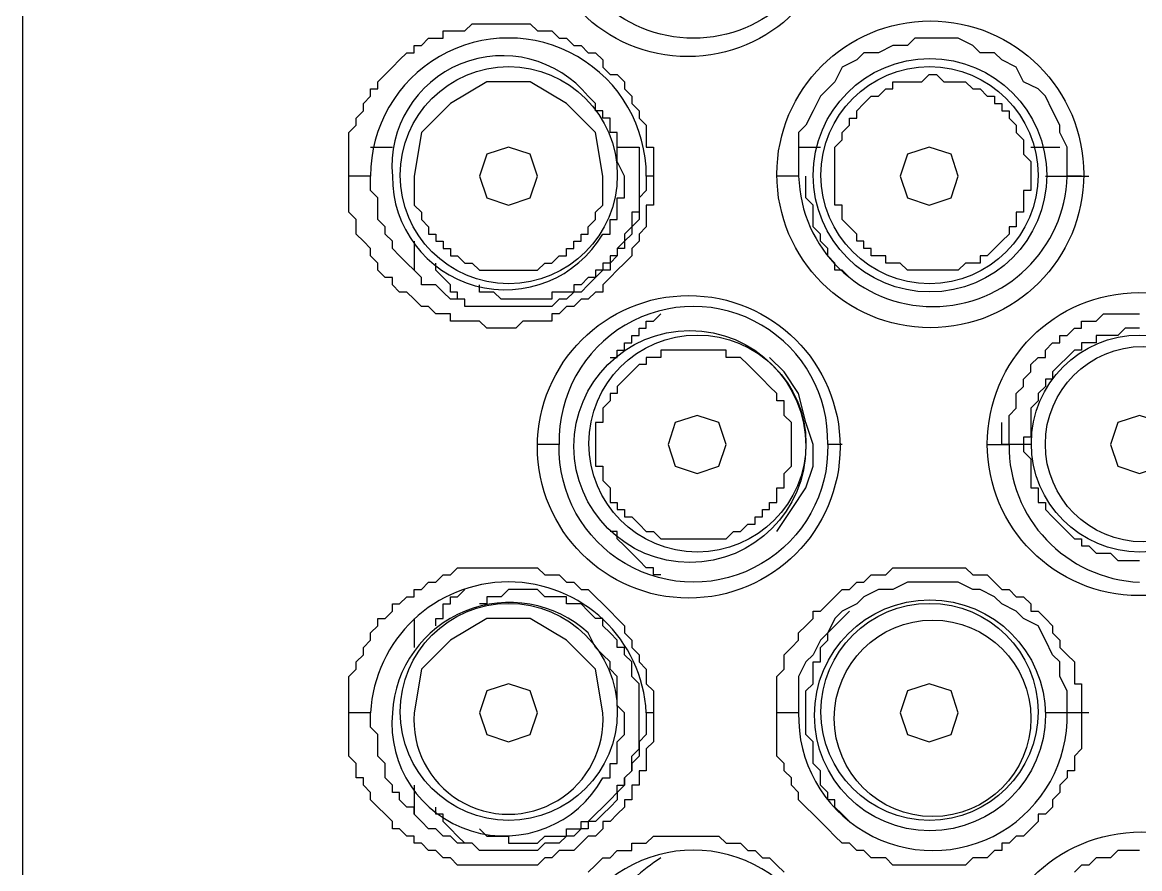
# Model space of a CAD drawing. Extents: x -1585 to -1165, y -4178 to -3881.
# Drawn here: x -1415.659 to -1411.078, y -3990.608 to -3987.136 of the extents above; entities that cross this region are included whole.
import ezdxf

# ---------------------------------------------------------------- set-up
doc = ezdxf.new("R2010")
doc.units = 0
doc.header["$LTSCALE"] = 7
doc.layers.add('DWG', color=7, linetype='CONTINUOUS')

msp = doc.modelspace()

# ---------------------------------------------------------------- linework, layer by layer
at = {"layer": 'DWG'}
for points in [[(-1406.4663, -4033.5221), (-1406.4663, -3967.1796), (-1415.6591, -3967.1796), (-1415.6591, -4033.5221)], [(-1414.3203, -3987.7666), (-1414.3203, -3987.7368), (-1414.3203, -3987.7071), (-1414.3203, -3987.6773), (-1414.3203, -3987.6476), (-1414.3203, -3987.6178), (-1414.3203, -3987.5881), (-1414.2906, -3987.5583), (-1414.2906, -3987.5286), (-1414.2608, -3987.4988), (-1414.2608, -3987.4691), (-1414.2311, -3987.4393), (-1414.2311, -3987.4096), (-1414.2013, -3987.4096), (-1414.2013, -3987.3798), (-1414.1716, -3987.3501), (-1414.1418, -3987.3203), (-1414.1121, -3987.2906), (-1414.0823, -3987.2608), (-1414.0526, -3987.2608), (-1414.0526, -3987.2311), (-1414.0228, -3987.2311), (-1413.9931, -3987.2013), (-1413.9633, -3987.2013), (-1413.9336, -3987.2013), (-1413.9336, -3987.1716), (-1413.9038, -3987.1716), (-1413.8741, -3987.1716), (-1413.8443, -3987.1716), (-1413.8146, -3987.1418), (-1413.7848, -3987.1418), (-1413.7551, -3987.1418), (-1413.7253, -3987.1418), (-1413.6956, -3987.1418), (-1413.6658, -3987.1418), (-1413.6361, -3987.1418), (-1413.6063, -3987.1418), (-1413.5766, -3987.1418), (-1413.5468, -3987.1716), (-1413.5171, -3987.1716), (-1413.4873, -3987.1716), (-1413.4576, -3987.2013), (-1413.4278, -3987.2013), (-1413.3981, -3987.2311), (-1413.3683, -3987.2311), (-1413.3386, -3987.2608), (-1413.3088, -3987.2608), (-1413.2791, -3987.2906), (-1413.2791, -3987.3203), (-1413.2493, -3987.3501), (-1413.2196, -3987.3501), (-1413.1898, -3987.3798), (-1413.1898, -3987.4096), (-1413.1601, -3987.4393), (-1413.1601, -3987.4691), (-1413.1303, -3987.4988), (-1413.1303, -3987.5286), (-1413.1006, -3987.5583), (-1413.1006, -3987.5881), (-1413.1006, -3987.6178), (-1413.1006, -3987.6476), (-1413.0708, -3987.6476), (-1413.0708, -3987.7071), (-1413.0708, -3987.7368), (-1413.0708, -3987.7666), (-1413.0708, -3987.7963), (-1413.0708, -3987.8261), (-1413.0708, -3987.8558), (-1413.0708, -3987.8856), (-1413.1006, -3987.8856), (-1413.1006, -3987.9153), (-1413.1006, -3987.9451), (-1413.1006, -3987.9748), (-1413.1303, -3988.0046), (-1413.1303, -3988.0343), (-1413.1601, -3988.0641), (-1413.1601, -3988.0938), (-1413.1898, -3988.1236), (-1413.2196, -3988.1533), (-1413.2493, -3988.1831), (-1413.2791, -3988.2128), (-1413.2791, -3988.2426), (-1413.3088, -3988.2426), (-1413.3386, -3988.2723), (-1413.3683, -3988.2723), (-1413.3981, -3988.3021), (-1413.4278, -3988.3021), (-1413.4576, -3988.3318), (-1413.4873, -3988.3318), (-1413.4873, -3988.3616), (-1413.5171, -3988.3616), (-1413.5468, -3988.3616), (-1413.5766, -3988.3616), (-1413.6063, -3988.3616), (-1413.6361, -3988.3913), (-1413.6658, -3988.3913), (-1413.6956, -3988.3913), (-1413.7253, -3988.3913), (-1413.7551, -3988.3913), (-1413.7848, -3988.3616), (-1413.8146, -3988.3616), (-1413.8443, -3988.3616), (-1413.8741, -3988.3616), (-1413.9038, -3988.3616), (-1413.9038, -3988.3318), (-1413.9336, -3988.3318), (-1413.9633, -3988.3318), (-1413.9931, -3988.3021), (-1414.0228, -3988.3021), (-1414.0526, -3988.2723), (-1414.0823, -3988.2426), (-1414.1121, -3988.2426), (-1414.1418, -3988.2128), (-1414.1418, -3988.1831), (-1414.1716, -3988.1831), (-1414.2013, -3988.1533), (-1414.2013, -3988.1236), (-1414.2311, -3988.0938), (-1414.2311, -3988.0641), (-1414.2608, -3988.0343), (-1414.2906, -3988.0046), (-1414.2906, -3987.9748), (-1414.2906, -3987.9451), (-1414.3203, -3987.9153), (-1414.3203, -3987.8856), (-1414.3203, -3987.8558), (-1414.3203, -3987.8261)], [(-1411.5238, -3987.7666), (-1411.5238, -3987.7963), (-1411.5238, -3987.8261), (-1411.5536, -3987.8261), (-1411.5536, -3987.8558), (-1411.5536, -3987.8856), (-1411.5536, -3987.9153), (-1411.5833, -3987.9153), (-1411.5833, -3987.9451), (-1411.5833, -3987.9748), (-1411.6131, -3987.9748), (-1411.6131, -3988.0046), (-1411.6428, -3988.0343), (-1411.6726, -3988.0641), (-1411.7023, -3988.0938), (-1411.7321, -3988.0938), (-1411.7321, -3988.1236), (-1411.7618, -3988.1236), (-1411.7916, -3988.1236), (-1411.8213, -3988.1533), (-1411.8511, -3988.1533), (-1411.8808, -3988.1533), (-1411.9106, -3988.1533), (-1411.9403, -3988.1533), (-1411.9701, -3988.1533), (-1411.9998, -3988.1533), (-1412.0296, -3988.1533), (-1412.0593, -3988.1236), (-1412.0891, -3988.1236), (-1412.1188, -3988.1236), (-1412.1188, -3988.0938), (-1412.1486, -3988.0938), (-1412.1783, -3988.0938), (-1412.1783, -3988.0641), (-1412.2081, -3988.0641), (-1412.2081, -3988.0343), (-1412.2378, -3988.0343), (-1412.2378, -3988.0046), (-1412.2676, -3987.9748), (-1412.2973, -3987.9451), (-1412.2973, -3987.9153), (-1412.2973, -3987.8856), (-1412.3271, -3987.8856), (-1412.3271, -3987.8558), (-1412.3271, -3987.8261), (-1412.3271, -3987.7963), (-1412.3271, -3987.7666), (-1412.3271, -3987.7368), (-1412.3271, -3987.7071), (-1412.3271, -3987.6773), (-1412.3271, -3987.6476), (-1412.2973, -3987.6178), (-1412.2973, -3987.5881), (-1412.2676, -3987.5583), (-1412.2676, -3987.5286), (-1412.2378, -3987.5286), (-1412.2378, -3987.4988), (-1412.2081, -3987.4691), (-1412.1783, -3987.4393), (-1412.1486, -3987.4393), (-1412.1188, -3987.4096), (-1412.0891, -3987.4096), (-1412.0891, -3987.3798), (-1412.0593, -3987.3798), (-1412.0296, -3987.3798), (-1411.9998, -3987.3798), (-1411.9701, -3987.3798), (-1411.9403, -3987.3501), (-1411.9106, -3987.3501), (-1411.8808, -3987.3798), (-1411.8511, -3987.3798), (-1411.8213, -3987.3798), (-1411.7916, -3987.3798), (-1411.7618, -3987.4096), (-1411.7321, -3987.4096), (-1411.7023, -3987.4393), (-1411.6726, -3987.4393), (-1411.6726, -3987.4691), (-1411.6428, -3987.4691), (-1411.6428, -3987.4988), (-1411.6131, -3987.4988), (-1411.6131, -3987.5286), (-1411.5833, -3987.5583), (-1411.5833, -3987.5881), (-1411.5536, -3987.6178), (-1411.5536, -3987.6476), (-1411.5536, -3987.6773), (-1411.5238, -3987.7071), (-1411.5238, -3987.7368)], [(-1413.2791, -3987.7666), (-1413.3088, -3987.5881), (-1413.4278, -3987.4691), (-1413.5766, -3987.3798), (-1413.7551, -3987.3798), (-1413.9038, -3987.4691), (-1414.0228, -3987.5881), (-1414.0526, -3987.7666), (-1414.0526, -3987.7963), (-1414.0526, -3987.8261), (-1414.0526, -3987.8558), (-1414.0526, -3987.8856), (-1414.0228, -3987.9153), (-1414.0228, -3987.9451), (-1413.9931, -3987.9748), (-1413.9931, -3988.0046), (-1413.9633, -3988.0046), (-1413.9633, -3988.0343), (-1413.9336, -3988.0343), (-1413.9336, -3988.0641), (-1413.9038, -3988.0641), (-1413.9038, -3988.0938), (-1413.8741, -3988.0938), (-1413.8443, -3988.1236), (-1413.8146, -3988.1236), (-1413.7848, -3988.1533), (-1413.7551, -3988.1533), (-1413.7253, -3988.1533), (-1413.6956, -3988.1533), (-1413.6658, -3988.1533), (-1413.6361, -3988.1533), (-1413.6063, -3988.1533), (-1413.5766, -3988.1533), (-1413.5468, -3988.1533), (-1413.5171, -3988.1236), (-1413.4873, -3988.1236), (-1413.4576, -3988.0938), (-1413.4278, -3988.0938), (-1413.4278, -3988.0641), (-1413.3981, -3988.0641), (-1413.3981, -3988.0343), (-1413.3683, -3988.0343), (-1413.3683, -3988.0046), (-1413.3386, -3988.0046), (-1413.3386, -3987.9748), (-1413.3088, -3987.9451), (-1413.3088, -3987.9153), (-1413.2791, -3987.8856), (-1413.2791, -3987.8558), (-1413.2791, -3987.8261), (-1413.2791, -3987.7963)], [(-1413.5468, -3987.7666), (-1413.5766, -3987.6773), (-1413.6658, -3987.6476), (-1413.7551, -3987.6773), (-1413.7848, -3987.7666), (-1413.7551, -3987.8558), (-1413.6658, -3987.8856), (-1413.5766, -3987.8558)], [(-1411.8213, -3987.7666), (-1411.8511, -3987.6773), (-1411.9403, -3987.6476), (-1412.0296, -3987.6773), (-1412.0593, -3987.7666), (-1412.0296, -3987.8558), (-1411.9403, -3987.8856), (-1411.8511, -3987.8558)], [(-1413.3088, -3988.8673), (-1413.3088, -3988.8971), (-1413.3088, -3988.9268), (-1413.3088, -3988.9566), (-1413.2791, -3988.9566), (-1413.2791, -3988.9863), (-1413.2791, -3989.0161), (-1413.2493, -3989.0458), (-1413.2493, -3989.0756), (-1413.2493, -3989.1053), (-1413.2196, -3989.1053), (-1413.2196, -3989.1351), (-1413.1898, -3989.1351), (-1413.1898, -3989.1648), (-1413.1601, -3989.1648), (-1413.1303, -3989.1946), (-1413.1006, -3989.2243), (-1413.0708, -3989.2243), (-1413.0411, -3989.2541), (-1413.0113, -3989.2541), (-1412.9816, -3989.2541), (-1412.9518, -3989.2541), (-1412.9221, -3989.2541), (-1412.8923, -3989.2541), (-1412.8626, -3989.2541), (-1412.8328, -3989.2541), (-1412.8031, -3989.2541), (-1412.7733, -3989.2541), (-1412.7436, -3989.2243), (-1412.7138, -3989.2243), (-1412.6841, -3989.1946), (-1412.6543, -3989.1946), (-1412.6543, -3989.1648), (-1412.6246, -3989.1648), (-1412.6246, -3989.1351), (-1412.5948, -3989.1351), (-1412.5948, -3989.1053), (-1412.5651, -3989.1053), (-1412.5651, -3989.0756), (-1412.5651, -3989.0458), (-1412.5353, -3989.0458), (-1412.5353, -3989.0161), (-1412.5353, -3988.9863), (-1412.5056, -3988.9566), (-1412.5056, -3988.9268), (-1412.5056, -3988.8971), (-1412.5056, -3988.8673), (-1412.5056, -3988.8376), (-1412.5056, -3988.8078), (-1412.5056, -3988.7781), (-1412.5353, -3988.7483), (-1412.5353, -3988.7186), (-1412.5353, -3988.6888), (-1412.5651, -3988.6888), (-1412.5651, -3988.6591), (-1412.5948, -3988.6293), (-1412.6246, -3988.5996), (-1412.6543, -3988.5698), (-1412.6841, -3988.5401), (-1412.7138, -3988.5103), (-1412.7436, -3988.5103), (-1412.7733, -3988.5103), (-1412.7733, -3988.4806), (-1412.8031, -3988.4806), (-1412.8328, -3988.4806), (-1412.8626, -3988.4806), (-1412.8923, -3988.4806), (-1412.9221, -3988.4806), (-1412.9518, -3988.4806), (-1412.9816, -3988.4806), (-1413.0113, -3988.4806), (-1413.0411, -3988.4806), (-1413.0411, -3988.5103), (-1413.0708, -3988.5103), (-1413.1006, -3988.5103), (-1413.1006, -3988.5401), (-1413.1303, -3988.5401), (-1413.1601, -3988.5698), (-1413.1898, -3988.5996), (-1413.2196, -3988.6293), (-1413.2196, -3988.6591), (-1413.2493, -3988.6591), (-1413.2493, -3988.6888), (-1413.2791, -3988.7186), (-1413.2791, -3988.7483), (-1413.2791, -3988.7781), (-1413.3088, -3988.7781), (-1413.3088, -3988.8078), (-1413.3088, -3988.8376)], [(-1412.7733, -3988.8673), (-1412.8031, -3988.7781), (-1412.8923, -3988.7483), (-1412.9816, -3988.7781), (-1413.0113, -3988.8673), (-1412.9816, -3988.9566), (-1412.8923, -3988.9863), (-1412.8031, -3988.9566)], [(-1410.9586, -3988.8673), (-1410.9883, -3988.7781), (-1411.0776, -3988.7483), (-1411.1668, -3988.7781), (-1411.1966, -3988.8673), (-1411.1668, -3988.9566), (-1411.0776, -3988.9863), (-1410.9883, -3988.9566)], [(-1414.3203, -3989.9681), (-1414.3203, -3989.9383), (-1414.3203, -3989.9086), (-1414.3203, -3989.8788), (-1414.3203, -3989.8491), (-1414.3203, -3989.8193), (-1414.2906, -3989.7896), (-1414.2906, -3989.7598), (-1414.2608, -3989.7301), (-1414.2608, -3989.7003), (-1414.2311, -3989.6706), (-1414.2311, -3989.6408), (-1414.2013, -3989.6111), (-1414.2013, -3989.5813), (-1414.1716, -3989.5813), (-1414.1418, -3989.5516), (-1414.1418, -3989.5218), (-1414.1121, -3989.5218), (-1414.0823, -3989.4921), (-1414.0526, -3989.4921), (-1414.0526, -3989.4623), (-1414.0228, -3989.4623), (-1413.9931, -3989.4326), (-1413.9633, -3989.4326), (-1413.9336, -3989.4028), (-1413.9038, -3989.4028), (-1413.8741, -3989.3731), (-1413.8443, -3989.3731), (-1413.8146, -3989.3731), (-1413.7848, -3989.3731), (-1413.7551, -3989.3731), (-1413.7253, -3989.3731), (-1413.6956, -3989.3731), (-1413.6658, -3989.3731), (-1413.6361, -3989.3731), (-1413.6063, -3989.3731), (-1413.5766, -3989.3731), (-1413.5468, -3989.3731), (-1413.5171, -3989.4028), (-1413.4873, -3989.4028), (-1413.4576, -3989.4028), (-1413.4278, -3989.4326), (-1413.3981, -3989.4326), (-1413.3683, -3989.4623), (-1413.3386, -3989.4623), (-1413.3088, -3989.4921), (-1413.2791, -3989.5218), (-1413.2493, -3989.5516), (-1413.2196, -3989.5813), (-1413.1898, -3989.6111), (-1413.1898, -3989.6408), (-1413.1601, -3989.6706), (-1413.1601, -3989.7003), (-1413.1303, -3989.7301), (-1413.1303, -3989.7598), (-1413.1006, -3989.7896), (-1413.1006, -3989.8193), (-1413.1006, -3989.8491), (-1413.0708, -3989.8788), (-1413.0708, -3989.9086), (-1413.0708, -3989.9383), (-1413.0708, -3989.9681), (-1413.0708, -3990.0276), (-1413.0708, -3990.0573), (-1413.0708, -3990.0871), (-1413.1006, -3990.1168), (-1413.1006, -3990.1466), (-1413.1006, -3990.1763), (-1413.1006, -3990.2061), (-1413.1303, -3990.2061), (-1413.1303, -3990.2358), (-1413.1303, -3990.2656), (-1413.1601, -3990.2656), (-1413.1601, -3990.2953), (-1413.1601, -3990.3251), (-1413.1898, -3990.3251), (-1413.1898, -3990.3548), (-1413.2196, -3990.3846), (-1413.2493, -3990.4143), (-1413.2791, -3990.4143), (-1413.2791, -3990.4441), (-1413.3088, -3990.4738), (-1413.3386, -3990.4738), (-1413.3683, -3990.5036), (-1413.3981, -3990.5333), (-1413.4278, -3990.5333), (-1413.4576, -3990.5333), (-1413.4873, -3990.5631), (-1413.5171, -3990.5631), (-1413.5468, -3990.5928), (-1413.5766, -3990.5928), (-1413.6063, -3990.5928), (-1413.6361, -3990.5928), (-1413.6658, -3990.5928), (-1413.6956, -3990.5928), (-1413.7253, -3990.5928), (-1413.7551, -3990.5928), (-1413.7848, -3990.5928), (-1413.8146, -3990.5928), (-1413.8443, -3990.5928), (-1413.8741, -3990.5928), (-1413.9038, -3990.5631), (-1413.9336, -3990.5631), (-1413.9633, -3990.5333), (-1413.9931, -3990.5333), (-1414.0228, -3990.5036), (-1414.0526, -3990.5036), (-1414.0526, -3990.4738), (-1414.0823, -3990.4738), (-1414.1121, -3990.4441), (-1414.1418, -3990.4441), (-1414.1418, -3990.4143), (-1414.1716, -3990.3846), (-1414.2013, -3990.3548), (-1414.2311, -3990.3251), (-1414.2311, -3990.2953), (-1414.2608, -3990.2656), (-1414.2608, -3990.2358), (-1414.2906, -3990.2358), (-1414.2906, -3990.2061), (-1414.2906, -3990.1763), (-1414.3203, -3990.1466), (-1414.3203, -3990.1168), (-1414.3203, -3990.0871), (-1414.3203, -3990.0573)], [(-1412.5651, -3989.9681), (-1412.5651, -3989.9383), (-1412.5651, -3989.9086), (-1412.5651, -3989.8788), (-1412.5651, -3989.8491), (-1412.5651, -3989.8193), (-1412.5353, -3989.7896), (-1412.5353, -3989.7598), (-1412.5353, -3989.7301), (-1412.5056, -3989.7003), (-1412.4758, -3989.6706), (-1412.4758, -3989.6408), (-1412.4461, -3989.6111), (-1412.4163, -3989.5813), (-1412.4163, -3989.5516), (-1412.3866, -3989.5516), (-1412.3568, -3989.5218), (-1412.3271, -3989.4921), (-1412.2973, -3989.4623), (-1412.2676, -3989.4623), (-1412.2378, -3989.4326), (-1412.2081, -3989.4326), (-1412.1783, -3989.4028), (-1412.1486, -3989.4028), (-1412.1188, -3989.4028), (-1412.0891, -3989.3731), (-1412.0593, -3989.3731), (-1412.0296, -3989.3731), (-1411.9998, -3989.3731), (-1411.9701, -3989.3731), (-1411.9403, -3989.3731), (-1411.9106, -3989.3731), (-1411.8808, -3989.3731), (-1411.8511, -3989.3731), (-1411.8213, -3989.3731), (-1411.7916, -3989.3731), (-1411.7618, -3989.4028), (-1411.7321, -3989.4028), (-1411.7023, -3989.4028), (-1411.6726, -3989.4326), (-1411.6428, -3989.4623), (-1411.6131, -3989.4623), (-1411.5833, -3989.4921), (-1411.5536, -3989.4921), (-1411.5238, -3989.5218), (-1411.5238, -3989.5516), (-1411.4941, -3989.5516), (-1411.4643, -3989.5813), (-1411.4346, -3989.6111), (-1411.4346, -3989.6408), (-1411.4048, -3989.6706), (-1411.4048, -3989.7003), (-1411.3751, -3989.7301), (-1411.3453, -3989.7598), (-1411.3453, -3989.7896), (-1411.3453, -3989.8193), (-1411.3453, -3989.8491), (-1411.3156, -3989.8491), (-1411.3156, -3989.8788), (-1411.3156, -3989.9086), (-1411.3156, -3989.9383), (-1411.3156, -3989.9681), (-1411.3156, -3989.9978), (-1411.3156, -3990.0573), (-1411.3156, -3990.0871), (-1411.3156, -3990.1168), (-1411.3453, -3990.1466), (-1411.3453, -3990.1763), (-1411.3453, -3990.2061), (-1411.3751, -3990.2061), (-1411.3751, -3990.2358), (-1411.4048, -3990.2656), (-1411.4048, -3990.2953), (-1411.4346, -3990.3251), (-1411.4346, -3990.3548), (-1411.4643, -3990.3846), (-1411.4941, -3990.3846), (-1411.4941, -3990.4143), (-1411.5238, -3990.4441), (-1411.5536, -3990.4738), (-1411.5833, -3990.4738), (-1411.6131, -3990.5036), (-1411.6428, -3990.5036), (-1411.6428, -3990.5333), (-1411.6726, -3990.5333), (-1411.7023, -3990.5631), (-1411.7321, -3990.5631), (-1411.7618, -3990.5631), (-1411.7916, -3990.5928), (-1411.8213, -3990.5928), (-1411.8511, -3990.5928), (-1411.8808, -3990.5928), (-1411.9106, -3990.5928), (-1411.9403, -3990.5928), (-1411.9701, -3990.5928), (-1411.9998, -3990.5928), (-1412.0296, -3990.5928), (-1412.0593, -3990.5928), (-1412.0891, -3990.5928), (-1412.1188, -3990.5631), (-1412.1486, -3990.5631), (-1412.1783, -3990.5631), (-1412.2081, -3990.5333), (-1412.2378, -3990.5333), (-1412.2676, -3990.5036), (-1412.2973, -3990.5036), (-1412.3271, -3990.4738), (-1412.3568, -3990.4441), (-1412.3866, -3990.4143), (-1412.4163, -3990.3846), (-1412.4461, -3990.3548), (-1412.4758, -3990.3251), (-1412.4758, -3990.2953), (-1412.5056, -3990.2656), (-1412.5056, -3990.2358), (-1412.5353, -3990.2061), (-1412.5353, -3990.1763), (-1412.5651, -3990.1466), (-1412.5651, -3990.1168), (-1412.5651, -3990.0871), (-1412.5651, -3990.0573), (-1412.5651, -3989.9978)], [(-1413.5468, -3989.9681), (-1413.5766, -3989.8788), (-1413.6658, -3989.8491), (-1413.7551, -3989.8788), (-1413.7848, -3989.9681), (-1413.7551, -3990.0573), (-1413.6658, -3990.0871), (-1413.5766, -3990.0573)], [(-1411.8213, -3989.9681), (-1411.8511, -3989.8788), (-1411.9403, -3989.8491), (-1412.0296, -3989.8788), (-1412.0593, -3989.9681), (-1412.0296, -3990.0573), (-1411.9403, -3990.0871), (-1411.8511, -3990.0573)]]:
    msp.add_lwpolyline(points, close=True, dxfattribs=at)
for points in [[(-1412.2973, -3986.6658), (-1412.3271, -3986.6658), (-1412.3568, -3986.6658, -0.973338), (-1413.4576, -3986.6658), (-1413.4873, -3986.6658), (-1413.5171, -3986.6658), (-1413.5468, -3986.6658)], [(-1412.2973, -3988.8673), (-1412.3271, -3988.8673), (-1412.3568, -3988.8673, -1.027392), (-1413.4576, -3988.8673), (-1413.4873, -3988.8673), (-1413.5171, -3988.8673), (-1413.5468, -3988.8673)]]:
    msp.add_lwpolyline(points, format="xyb", dxfattribs=at)
for points in [[(-1411.3156, -3987.7666), (-1411.3453, -3987.7666), (-1411.3751, -3987.7666), (-1411.3751, -3987.7071), (-1411.3751, -3987.6476), (-1411.4048, -3987.5881), (-1411.4048, -3987.5583), (-1411.4346, -3987.4988), (-1411.4643, -3987.4393), (-1411.4941, -3987.4096), (-1411.5536, -3987.3798), (-1411.5833, -3987.3203), (-1411.6428, -3987.2906), (-1411.6726, -3987.2608), (-1411.7321, -3987.2608), (-1411.7618, -3987.2311), (-1411.8213, -3987.2013), (-1411.8808, -3987.2013), (-1411.9403, -3987.2013), (-1411.9998, -3987.2013), (-1412.0296, -3987.2311), (-1412.0891, -3987.2311), (-1412.1486, -3987.2608), (-1412.2081, -3987.2608), (-1412.2378, -3987.2906), (-1412.2973, -3987.3203), (-1412.3271, -3987.3798), (-1412.3568, -3987.4096), (-1412.3866, -3987.4393), (-1412.4163, -3987.4988), (-1412.4461, -3987.5583), (-1412.4758, -3987.5881), (-1412.4758, -3987.6476), (-1412.4758, -3987.7071), (-1412.4758, -3987.7666), (-1412.5056, -3987.7666), (-1412.5353, -3987.7666), (-1412.5651, -3987.7666)], [(-1414.2311, -3987.6476), (-1414.1418, -3987.6476)], [(-1413.2196, -3987.6476), (-1413.1303, -3987.6476), (-1413.1303, -3987.6773), (-1413.1303, -3987.7071), (-1413.1303, -3987.7368), (-1413.1303, -3987.7666), (-1413.1303, -3987.7963), (-1413.1303, -3987.8261), (-1413.1303, -3987.8558), (-1413.1303, -3987.8856), (-1413.1303, -3987.9153), (-1413.1601, -3987.9153), (-1413.1601, -3987.9451), (-1413.1601, -3987.9748), (-1413.1898, -3988.0046), (-1413.1898, -3988.0343), (-1413.2196, -3988.0641), (-1413.2196, -3988.0938), (-1413.2493, -3988.0938), (-1413.2493, -3988.1236), (-1413.2791, -3988.1236), (-1413.2791, -3988.1533), (-1413.3088, -3988.1533), (-1413.3088, -3988.1831), (-1413.3386, -3988.1831), (-1413.3683, -3988.2128), (-1413.3981, -3988.2128), (-1413.3981, -3988.2426), (-1413.4278, -3988.2426), (-1413.4576, -3988.2426), (-1413.4873, -3988.2426), (-1413.4873, -3988.2723), (-1413.5171, -3988.2723), (-1413.5468, -3988.2723), (-1413.5766, -3988.2723), (-1413.6063, -3988.2723), (-1413.6361, -3988.2723), (-1413.6658, -3988.2723), (-1413.6956, -3988.2723), (-1413.7253, -3988.2426), (-1413.7551, -3988.2426), (-1413.7848, -3988.2426), (-1413.7848, -3988.2128)], [(-1412.4758, -3987.6476), (-1412.3866, -3987.6476)], [(-1411.5238, -3987.6476), (-1411.4048, -3987.6476)], [(-1413.0708, -3987.7666), (-1413.1006, -3987.7666), (-1413.1006, -3987.7963), (-1413.1006, -3987.8261), (-1413.1303, -3987.8558), (-1413.1303, -3987.8856), (-1413.1303, -3987.9153), (-1413.1303, -3987.9451), (-1413.1601, -3987.9748), (-1413.1601, -3988.0046), (-1413.1898, -3988.0343), (-1413.1898, -3988.0641), (-1413.2196, -3988.0641), (-1413.2196, -3988.0938), (-1413.2493, -3988.1236), (-1413.2493, -3988.1533), (-1413.2791, -3988.1533), (-1413.3088, -3988.1831), (-1413.3386, -3988.2128), (-1413.3683, -3988.2426), (-1413.3981, -3988.2426), (-1413.4278, -3988.2723), (-1413.4576, -3988.2723), (-1413.4873, -3988.3021), (-1413.5171, -3988.3021), (-1413.5468, -3988.3021), (-1413.5766, -3988.3021), (-1413.6063, -3988.3021), (-1413.6361, -3988.3021), (-1413.6658, -3988.3021), (-1413.6956, -3988.3021), (-1413.7253, -3988.3021), (-1413.7551, -3988.3021), (-1413.7848, -3988.3021), (-1413.8146, -3988.3021), (-1413.8443, -3988.3021), (-1413.8443, -3988.2723), (-1413.8741, -3988.2723), (-1413.9038, -3988.2723), (-1413.9336, -3988.2426), (-1413.9633, -3988.2128), (-1413.9931, -3988.2128), (-1414.0228, -3988.2128), (-1414.0228, -3988.1831), (-1414.0526, -3988.1533), (-1414.0823, -3988.1236), (-1414.1121, -3988.0938), (-1414.1418, -3988.0641), (-1414.1418, -3988.0343), (-1414.1716, -3988.0046), (-1414.1716, -3987.9748), (-1414.2013, -3987.9451), (-1414.2013, -3987.9153), (-1414.2013, -3987.8856), (-1414.2013, -3987.8558), (-1414.2311, -3987.8261), (-1414.2311, -3987.7963), (-1414.2311, -3987.7666), (-1414.2608, -3987.7666), (-1414.2906, -3987.7666), (-1414.3203, -3987.7666)], [(-1412.2676, -3988.1831), (-1412.2973, -3988.1533), (-1412.3271, -3988.1533), (-1412.3271, -3988.1236), (-1412.3568, -3988.0938), (-1412.3568, -3988.0641), (-1412.3866, -3988.0343), (-1412.3866, -3988.0046), (-1412.4163, -3987.9748), (-1412.4163, -3987.9451), (-1412.4163, -3987.9153), (-1412.4163, -3987.8856), (-1412.4461, -3987.8558), (-1412.4461, -3987.8261), (-1412.4461, -3987.7666)], [(-1411.4643, -3987.7666), (-1411.4346, -3987.7666), (-1411.4048, -3987.7666), (-1411.3751, -3987.7666), (-1411.3453, -3987.7666), (-1411.3156, -3987.7666), (-1411.2858, -3987.7666)], [(-1414.0526, -3988.0343), (-1414.0526, -3988.1533)], [(-1413.8443, -3988.2723), (-1413.8741, -3988.2723), (-1413.8741, -3988.2426), (-1413.9038, -3988.2426), (-1413.9038, -3988.2128), (-1413.9336, -3988.1831), (-1413.9633, -3988.1533), (-1413.9633, -3988.1236)], [(-1413.2493, -3988.5103), (-1413.2196, -3988.5103), (-1413.2196, -3988.4806), (-1413.1898, -3988.4806), (-1413.1898, -3988.4508), (-1413.1601, -3988.4508), (-1413.1601, -3988.4211), (-1413.1303, -3988.4211), (-1413.1303, -3988.3913), (-1413.1006, -3988.3913), (-1413.1006, -3988.3616), (-1413.0708, -3988.3616), (-1413.0411, -3988.3318)], [(-1411.7023, -3988.8673), (-1411.6726, -3988.8673), (-1411.6428, -3988.8673), (-1411.6131, -3988.8673), (-1411.6131, -3988.8376), (-1411.6131, -3988.8078), (-1411.6131, -3988.7781), (-1411.6131, -3988.7483), (-1411.5833, -3988.7186), (-1411.5833, -3988.6888), (-1411.5833, -3988.6591), (-1411.5536, -3988.6293), (-1411.5536, -3988.5996), (-1411.5238, -3988.5698), (-1411.5238, -3988.5401), (-1411.4941, -3988.5103), (-1411.4643, -3988.5103), (-1411.4643, -3988.4806), (-1411.4346, -3988.4508), (-1411.4048, -3988.4508), (-1411.4048, -3988.4211), (-1411.3751, -3988.4211), (-1411.3453, -3988.3913), (-1411.3156, -3988.3913), (-1411.3156, -3988.3616), (-1411.2858, -3988.3616), (-1411.2561, -3988.3616), (-1411.2263, -3988.3318), (-1411.1966, -3988.3318), (-1411.1668, -3988.3318), (-1411.1371, -3988.3318), (-1411.1073, -3988.3318), (-1411.0776, -3988.3318)], [(-1411.0776, -3988.3913), (-1411.1073, -3988.3913), (-1411.1371, -3988.3913), (-1411.1668, -3988.4211), (-1411.1966, -3988.4211), (-1411.2263, -3988.4211), (-1411.2561, -3988.4211), (-1411.2561, -3988.4508), (-1411.2858, -3988.4508), (-1411.3156, -3988.4508), (-1411.3156, -3988.4806), (-1411.3453, -3988.4806), (-1411.3751, -3988.5103), (-1411.4048, -3988.5401), (-1411.4346, -3988.5698), (-1411.4346, -3988.5996), (-1411.4643, -3988.5996), (-1411.4643, -3988.6293), (-1411.4941, -3988.6591), (-1411.4941, -3988.6888), (-1411.5238, -3988.7186), (-1411.5238, -3988.7483), (-1411.5238, -3988.7781), (-1411.5238, -3988.8078), (-1411.5238, -3988.8376), (-1411.5536, -3988.8376), (-1411.5536, -3988.8673), (-1411.5536, -3988.8971), (-1411.5238, -3988.9268), (-1411.5238, -3988.9566), (-1411.5238, -3988.9863), (-1411.5238, -3989.0161), (-1411.5238, -3989.0458), (-1411.4941, -3989.0458), (-1411.4941, -3989.0756), (-1411.4941, -3989.1053), (-1411.4643, -3989.1053), (-1411.4643, -3989.1351), (-1411.4346, -3989.1648), (-1411.4048, -3989.1946), (-1411.3751, -3989.2243), (-1411.3453, -3989.2541), (-1411.3156, -3989.2541), (-1411.3156, -3989.2838), (-1411.2858, -3989.2838), (-1411.2561, -3989.3136), (-1411.2263, -3989.3136), (-1411.1966, -3989.3136), (-1411.1668, -3989.3433), (-1411.1371, -3989.3433), (-1411.1073, -3989.3433), (-1411.0776, -3989.3433)], [(-1412.5651, -3989.2243), (-1412.5056, -3989.1351), (-1412.4461, -3989.0458), (-1412.4163, -3988.9566), (-1412.4163, -3988.8673), (-1412.4461, -3988.7781), (-1412.4758, -3988.6591), (-1412.5353, -3988.5698), (-1412.5948, -3988.5103)], [(-1411.5238, -3988.8673), (-1411.5536, -3988.8673), (-1411.5833, -3988.8673), (-1411.6131, -3988.8673), (-1411.6428, -3988.8673), (-1411.6428, -3988.8376), (-1411.6428, -3988.8078), (-1411.6428, -3988.7781)], [(-1413.0411, -3989.4028), (-1413.0708, -3989.4028), (-1413.0708, -3989.3731), (-1413.1006, -3989.3731), (-1413.1303, -3989.3433), (-1413.1601, -3989.3136), (-1413.1898, -3989.2838), (-1413.2196, -3989.2541), (-1413.2196, -3989.2243), (-1413.2493, -3989.2243)], [(-1411.3156, -3989.9681), (-1411.3453, -3989.9681), (-1411.3751, -3989.9681), (-1411.3751, -3989.9383), (-1411.3751, -3989.8788), (-1411.4048, -3989.8193), (-1411.4048, -3989.7598), (-1411.4346, -3989.7301), (-1411.4643, -3989.6706), (-1411.4941, -3989.6111), (-1411.5536, -3989.5813), (-1411.5833, -3989.5516), (-1411.6428, -3989.5218), (-1411.6726, -3989.4921), (-1411.7321, -3989.4623), (-1411.7618, -3989.4623), (-1411.8213, -3989.4326), (-1411.8808, -3989.4326), (-1411.9403, -3989.4326), (-1411.9998, -3989.4326), (-1412.0296, -3989.4326), (-1412.0891, -3989.4623), (-1412.1486, -3989.4623), (-1412.2081, -3989.4921), (-1412.2378, -3989.5218), (-1412.2973, -3989.5516), (-1412.3271, -3989.5813), (-1412.3568, -3989.6408), (-1412.3866, -3989.6706), (-1412.4163, -3989.7301), (-1412.4461, -3989.7598), (-1412.4758, -3989.8193), (-1412.4758, -3989.8788), (-1412.4758, -3989.9383), (-1412.4758, -3989.9681), (-1412.5056, -3989.9681), (-1412.5353, -3989.9681), (-1412.5651, -3989.9681)], [(-1413.9633, -3989.6111), (-1413.9633, -3989.5813), (-1413.9336, -3989.5813), (-1413.9336, -3989.5516), (-1413.9336, -3989.5218), (-1413.9038, -3989.5218), (-1413.9038, -3989.4921), (-1413.8741, -3989.4921), (-1413.8443, -3989.4623)], [(-1413.7848, -3990.4441), (-1413.7551, -3990.4738), (-1413.7253, -3990.4738), (-1413.6956, -3990.4738), (-1413.6658, -3990.4738), (-1413.6658, -3990.5036), (-1413.6361, -3990.5036), (-1413.6063, -3990.5036), (-1413.5766, -3990.5036), (-1413.5468, -3990.5036), (-1413.5171, -3990.4738), (-1413.4873, -3990.4738), (-1413.4576, -3990.4738), (-1413.4278, -3990.4738), (-1413.4278, -3990.4441), (-1413.3981, -3990.4441), (-1413.3683, -3990.4441), (-1413.3683, -3990.4143), (-1413.3386, -3990.4143), (-1413.3088, -3990.3846), (-1413.2791, -3990.3548), (-1413.2493, -3990.3251), (-1413.2196, -3990.2953), (-1413.2196, -3990.2656), (-1413.1898, -3990.2656), (-1413.1898, -3990.2358), (-1413.1601, -3990.2061), (-1413.1601, -3990.1763), (-1413.1601, -3990.1466), (-1413.1303, -3990.1168), (-1413.1303, -3990.0871), (-1413.1303, -3990.0573), (-1413.1303, -3990.0276), (-1413.1303, -3989.9978), (-1413.1303, -3989.9681), (-1413.1303, -3989.9383), (-1413.1303, -3989.9086), (-1413.1303, -3989.8788), (-1413.1303, -3989.8491), (-1413.1601, -3989.8193), (-1413.1601, -3989.7896), (-1413.1601, -3989.7598), (-1413.1898, -3989.7301), (-1413.1898, -3989.7003), (-1413.2196, -3989.7003), (-1413.2196, -3989.6706), (-1413.2493, -3989.6408), (-1413.2791, -3989.6111), (-1413.2791, -3989.5813), (-1413.3088, -3989.5813), (-1413.3386, -3989.5516), (-1413.3683, -3989.5218), (-1413.3981, -3989.5218), (-1413.4278, -3989.5218), (-1413.4278, -3989.4921), (-1413.4576, -3989.4921), (-1413.4873, -3989.4921), (-1413.5171, -3989.4921), (-1413.5468, -3989.4623), (-1413.5766, -3989.4623), (-1413.6063, -3989.4623), (-1413.6361, -3989.4623), (-1413.6658, -3989.4623), (-1413.6956, -3989.4921), (-1413.7253, -3989.4921), (-1413.7551, -3989.4921), (-1413.7551, -3989.5218), (-1413.7848, -3989.5218)], [(-1412.2676, -3990.4143), (-1412.2973, -3990.3846), (-1412.3271, -3990.3548), (-1412.3271, -3990.3251), (-1412.3568, -3990.3251), (-1412.3568, -3990.2953), (-1412.3866, -3990.2656), (-1412.3866, -3990.2358), (-1412.3866, -3990.2061), (-1412.4163, -3990.1763), (-1412.4163, -3990.1466), (-1412.4163, -3990.1168), (-1412.4163, -3990.0871), (-1412.4461, -3990.0573), (-1412.4461, -3990.0276), (-1412.4461, -3989.9681), (-1412.4461, -3989.9383), (-1412.4461, -3989.9086), (-1412.4461, -3989.8788), (-1412.4163, -3989.8491), (-1412.4163, -3989.8193), (-1412.4163, -3989.7896), (-1412.4163, -3989.7598), (-1412.3866, -3989.7598), (-1412.3866, -3989.7301), (-1412.3866, -3989.7003), (-1412.3568, -3989.6706), (-1412.3568, -3989.6408), (-1412.3271, -3989.6111), (-1412.2973, -3989.5813), (-1412.2676, -3989.5516)], [(-1414.0526, -3989.5813), (-1414.0526, -3989.7003)], [(-1413.0708, -3989.9681), (-1413.1006, -3989.9681), (-1413.1006, -3989.9978), (-1413.1006, -3990.0573), (-1413.1303, -3990.0871), (-1413.1303, -3990.1168), (-1413.1303, -3990.1466), (-1413.1601, -3990.1763), (-1413.1601, -3990.2061), (-1413.1898, -3990.2358), (-1413.1898, -3990.2656), (-1413.2196, -3990.2953), (-1413.2196, -3990.3251), (-1413.2493, -3990.3548), (-1413.2791, -3990.3846), (-1413.3088, -3990.4143), (-1413.3386, -3990.4143), (-1413.3386, -3990.4441), (-1413.3683, -3990.4441), (-1413.3981, -3990.4738), (-1413.4278, -3990.4738), (-1413.4576, -3990.5036), (-1413.4873, -3990.5036), (-1413.5171, -3990.5036), (-1413.5468, -3990.5333), (-1413.5766, -3990.5333), (-1413.6063, -3990.5333), (-1413.6361, -3990.5333), (-1413.6658, -3990.5333), (-1413.6956, -3990.5333), (-1413.7253, -3990.5333), (-1413.7551, -3990.5333), (-1413.7848, -3990.5333), (-1413.8146, -3990.5036), (-1413.8443, -3990.5036), (-1413.8741, -3990.5036), (-1413.9038, -3990.4738), (-1413.9336, -3990.4738), (-1413.9633, -3990.4441), (-1413.9931, -3990.4441), (-1414.0228, -3990.4143), (-1414.0526, -3990.3846), (-1414.0526, -3990.3548), (-1414.0823, -3990.3548), (-1414.1121, -3990.3251), (-1414.1121, -3990.2953), (-1414.1418, -3990.2953), (-1414.1418, -3990.2656), (-1414.1716, -3990.2358), (-1414.1716, -3990.2061), (-1414.1716, -3990.1763), (-1414.2013, -3990.1466), (-1414.2013, -3990.1168), (-1414.2013, -3990.0871), (-1414.2013, -3990.0573), (-1414.2311, -3990.0276), (-1414.2311, -3989.9978), (-1414.2311, -3989.9681), (-1414.2608, -3989.9681), (-1414.2906, -3989.9681), (-1414.3203, -3989.9681)], [(-1411.2858, -3989.9681), (-1411.3156, -3989.9681), (-1411.3453, -3989.9681), (-1411.3751, -3989.9681), (-1411.4048, -3989.9681), (-1411.4346, -3989.9681), (-1411.4643, -3989.9681)], [(-1414.0526, -3990.2656), (-1414.0526, -3990.3846)], [(-1413.8443, -3990.5036), (-1413.8741, -3990.4738), (-1413.9038, -3990.4441), (-1413.9336, -3990.4143), (-1413.9336, -3990.3846), (-1413.9633, -3990.3846), (-1413.9633, -3990.3548)], [(-1413.3386, -3990.6226), (-1413.3088, -3990.5928), (-1413.2791, -3990.5631), (-1413.2493, -3990.5631), (-1413.2196, -3990.5333), (-1413.1898, -3990.5333), (-1413.1601, -3990.5333), (-1413.1601, -3990.5036), (-1413.1303, -3990.5036), (-1413.1006, -3990.5036), (-1413.0708, -3990.4738), (-1413.0411, -3990.4738), (-1413.0113, -3990.4738), (-1412.9816, -3990.4738), (-1412.9518, -3990.4738), (-1412.9221, -3990.4738), (-1412.8923, -3990.4738), (-1412.8626, -3990.4738), (-1412.8328, -3990.4738), (-1412.8031, -3990.4738), (-1412.7733, -3990.5036), (-1412.7436, -3990.5036), (-1412.7138, -3990.5036), (-1412.6841, -3990.5333), (-1412.6543, -3990.5333), (-1412.6246, -3990.5631), (-1412.5948, -3990.5631), (-1412.5651, -3990.5928), (-1412.5353, -3990.6226)], [(-1411.0776, -3990.5333), (-1411.1073, -3990.5333), (-1411.1371, -3990.5333), (-1411.1668, -3990.5333), (-1411.1966, -3990.5631), (-1411.2263, -3990.5631), (-1411.2561, -3990.5631), (-1411.2858, -3990.5928), (-1411.3156, -3990.5928), (-1411.3453, -3990.6226)]]:
    msp.add_lwpolyline(points, dxfattribs=at)
for points in [[(-1414.1418, -3987.7666, 0.767281), (-1413.2791, -3988.0046), (-1413.2493, -3988.0046), (-1413.2493, -3987.9748), (-1413.2493, -3987.9451), (-1413.2196, -3987.9451), (-1413.2196, -3987.9153), (-1413.2196, -3987.8856), (-1413.2196, -3987.8558), (-1413.1898, -3987.8558), (-1413.1898, -3987.8261), (-1413.1898, -3987.7963), (-1413.1898, -3987.7666), (-1413.2196, -3987.7071), (-1413.2196, -3987.6773), (-1413.2196, -3987.6476), (-1413.2196, -3987.6178), (-1413.2196, -3987.5881), (-1413.2493, -3987.5881), (-1413.2493, -3987.5583), (-1413.2493, -3987.5286), (-1413.2791, -3987.5286), (-1413.2791, -3987.4988), (-1413.3088, -3987.4988), (-1413.3088, -3987.4691), (-1413.3386, -3987.4393, 0.737877)], [(-1414.1418, -3989.9681, 0.81296), (-1413.2791, -3990.2358), (-1413.2493, -3990.2358), (-1413.2493, -3990.2061), (-1413.2493, -3990.1763), (-1413.2196, -3990.1763), (-1413.2196, -3990.1466), (-1413.2196, -3990.1168), (-1413.2196, -3990.0871), (-1413.1898, -3990.0573), (-1413.1898, -3990.0276), (-1413.1898, -3989.9978), (-1413.1898, -3989.9681), (-1413.2196, -3989.9383), (-1413.2196, -3989.9086), (-1413.2196, -3989.8788), (-1413.2196, -3989.8491), (-1413.2196, -3989.8193), (-1413.2493, -3989.7896), (-1413.2493, -3989.7598), (-1413.2791, -3989.7301), (-1413.3088, -3989.7003), (-1413.3386, -3989.6408, 0.630591)], [(-1413.2791, -3989.9681), (-1413.3088, -3989.7896), (-1413.4278, -3989.6706), (-1413.5766, -3989.5813), (-1413.7551, -3989.5813), (-1413.9038, -3989.6706), (-1414.0228, -3989.7896), (-1414.0526, -3989.9681, 1.076923)]]:
    msp.add_lwpolyline(points, format="xyb", close=True, dxfattribs=at)
for centre, radius in [((-1412.9304, -3986.6605), 0.6165), ((-1411.936, -3987.7596), 0.6291), ((-1413.6647, -3987.7631), 0.4451), ((-1411.9375, -3987.7635), 0.4788), ((-1411.9392, -3987.7631), 0.4451), ((-1412.9264, -3988.8774), 0.6205), ((-1411.081, -3988.8662), 0.6213), ((-1412.9217, -3988.876), 0.4757), ((-1412.8912, -3988.8639), 0.4451), ((-1411.0764, -3988.8639), 0.4451), ((-1411.0634, -3988.8667), 0.4009), ((-1413.6647, -3989.9646), 0.4451), ((-1411.9377, -3989.9786), 0.4735), ((-1411.9392, -3989.9646), 0.4451), ((-1411.9264, -3989.9911), 0.4032), ((-1411.0701, -3991.0893), 0.6323)]:
    msp.add_circle(centre, radius, dxfattribs=at)
for centre, radius, start, end in [((-1413.6658, -3987.7658), 0.5653, 359.9206, 180.0794), ((-1411.9254, -3987.7517), 0.5506, 181.5482, 358.4518), ((-1412.9072, -3988.8524), 0.5506, 358.4518, 181.5482), ((-1411.0545, -3988.8744), 0.5586, 179.2703, 267.6334), ((-1413.6658, -3989.9978), 0.566, 3.0128, 176.9872), ((-1411.9254, -3989.9829), 0.5506, 178.4518, 1.5482), ((-1412.9072, -3991.0821), 0.5506, 358.289, 181.711), ((-1412.3419, -3991.5894), 1.2419, 124.2611, 136.9415)]:
    msp.add_arc(centre, radius, start, end, dxfattribs=at)

doc.saveas('drawing.dxf')
